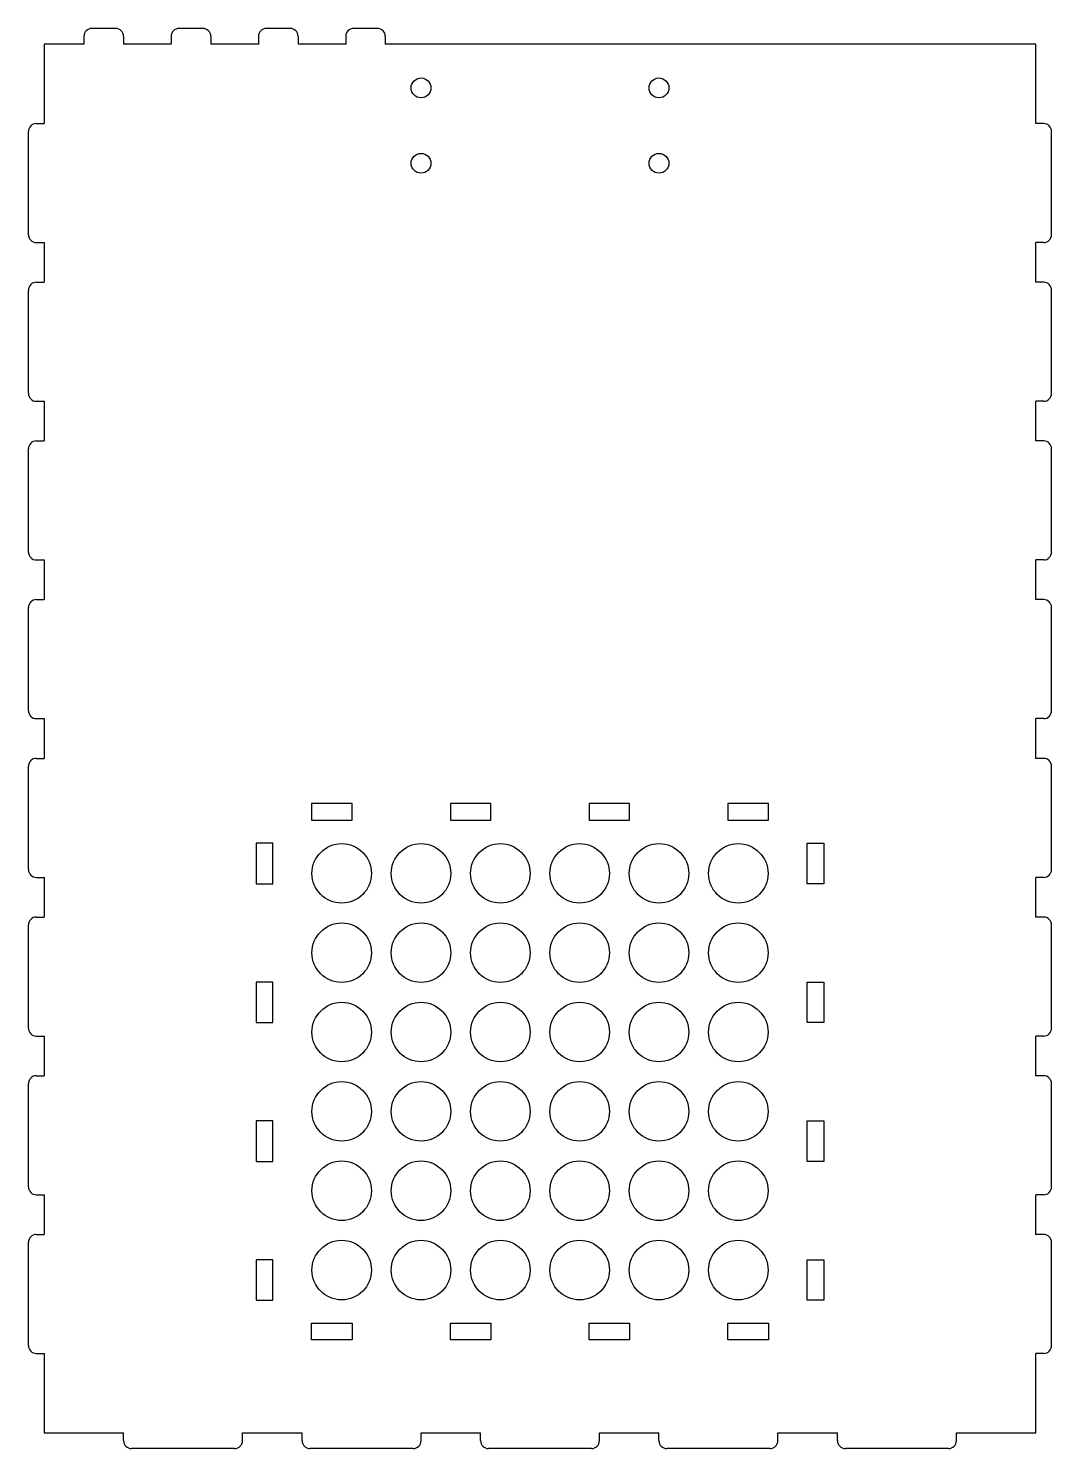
# Model space of a CAD drawing. Header units: millimetres. Extents: x -129 to 129, y -179 to 179.
import ezdxf

# ---------------------------------------------------------------- set-up
doc = ezdxf.new("R2010")
doc.units = ezdxf.units.MM

msp = doc.modelspace()

# ---------------------------------------------------------------- linework, layer by layer
at = {"color": 7, "linetype": 'Continuous', "lineweight": 25}
for p, q in [((-107, 179), (-113, 179)), ((-85, 179), (-91, 179)), ((-63, 179), (-69, 179)), ((-41, 179), (-47, 179)), ((-115, 177), (-115, 175)), ((-105, 177), (-105, 175)), ((-93, 177), (-93, 175)), ((-83, 177), (-83, 175)), ((-71, 177), (-71, 175)), ((-61, 177), (-61, 175)), ((-49, 177), (-49, 175)), ((-39, 177), (-39, 175)), ((-115, 175), (-125, 175)), ((-125, 175), (-125, 155)), ((-93, 175), (-105, 175)), ((-71, 175), (-83, 175)), ((-49, 175), (-61, 175)), ((125, 175), (-39, 175)), ((125, 155), (125, 175)), ((-127, 155), (-125, 155)), ((127, 155), (125, 155)), ((-129, 127), (-129, 153)), ((129, 127), (129, 153)), ((-127, 125), (-125, 125)), ((-125, 125), (-125, 115)), ((125, 115), (125, 125)), ((127, 125), (125, 125)), ((-127, 115), (-125, 115)), ((127, 115), (125, 115)), ((-129, 87), (-129, 113)), ((129, 87), (129, 113)), ((-127, 85), (-125, 85)), ((-125, 85), (-125, 75)), ((125, 75), (125, 85)), ((127, 85), (125, 85)), ((-129, 47), (-129, 73)), ((-127, 75), (-125, 75)), ((127, 75), (125, 75)), ((129, 47), (129, 73)), ((-127, 45), (-125, 45)), ((-125, 45), (-125, 35)), ((125, 35), (125, 45)), ((127, 45), (125, 45)), ((-129, 7), (-129, 33)), ((-127, 35), (-125, 35)), ((127, 35), (125, 35)), ((129, 7), (129, 33)), ((-127, 5), (-125, 5)), ((-125, 5), (-125, -5)), ((125, -5), (125, 5)), ((127, 5), (125, 5)), ((-129, -33), (-129, -7)), ((-127, -5), (-125, -5)), ((127, -5), (125, -5)), ((129, -33), (129, -7)), ((-47.4, -16.4), (-57.6, -16.4)), ((-57.6, -16.4), (-57.6, -20.6)), ((-47.4, -20.6), (-47.4, -16.4)), ((-12.4, -16.4), (-22.6, -16.4)), ((-22.6, -16.4), (-22.6, -20.6)), ((-12.4, -20.6), (-12.4, -16.4)), ((22.6, -16.4), (12.4, -16.4)), ((12.4, -16.4), (12.4, -20.6)), ((22.6, -20.6), (22.6, -16.4)), ((57.6, -16.4), (47.4, -16.4)), ((47.4, -16.4), (47.4, -20.6)), ((57.6, -20.6), (57.6, -16.4)), ((-57.6, -20.6), (-47.4, -20.6)), ((-22.6, -20.6), (-12.4, -20.6)), ((12.4, -20.6), (22.6, -20.6)), ((47.4, -20.6), (57.6, -20.6)), ((-71.6, -26.4), (-71.6, -36.6)), ((-67.4, -26.4), (-71.6, -26.4)), ((-67.4, -36.6), (-67.4, -26.4)), ((67.4, -36.6), (67.4, -26.4)), ((67.4, -26.4), (71.6, -26.4)), ((71.6, -26.4), (71.6, -36.6)), ((-127, -35), (-125, -35)), ((-125, -35), (-125, -45)), ((125, -45), (125, -35)), ((127, -35), (125, -35)), ((-71.6, -36.6), (-67.4, -36.6)), ((71.6, -36.6), (67.4, -36.6)), ((-127, -45), (-125, -45)), ((127, -45), (125, -45)), ((-129, -73), (-129, -47)), ((129, -73), (129, -47)), ((-71.6, -61.4), (-71.6, -71.6)), ((-67.4, -61.4), (-71.6, -61.4)), ((-67.4, -71.6), (-67.4, -61.4)), ((67.4, -71.6), (67.4, -61.4)), ((67.4, -61.4), (71.6, -61.4)), ((71.6, -61.4), (71.6, -71.6)), ((-71.6, -71.6), (-67.4, -71.6)), ((71.6, -71.6), (67.4, -71.6)), ((-127, -75), (-125, -75)), ((-125, -75), (-125, -85)), ((125, -85), (125, -75)), ((127, -75), (125, -75)), ((-127, -85), (-125, -85)), ((127, -85), (125, -85)), ((-129, -113), (-129, -87)), ((129, -113), (129, -87)), ((-71.6, -96.4), (-71.6, -106.6)), ((-67.4, -96.4), (-71.6, -96.4)), ((-67.4, -106.6), (-67.4, -96.4)), ((67.4, -106.6), (67.4, -96.4)), ((67.4, -96.4), (71.6, -96.4)), ((71.6, -96.4), (71.6, -106.6)), ((-71.6, -106.6), (-67.4, -106.6)), ((71.6, -106.6), (67.4, -106.6)), ((-127, -115), (-125, -115)), ((-125, -115), (-125, -125)), ((125, -125), (125, -115)), ((127, -115), (125, -115)), ((-127, -125), (-125, -125)), ((127, -125), (125, -125)), ((-129, -153), (-129, -127)), ((129, -153), (129, -127)), ((-71.6, -131.4), (-71.6, -141.6)), ((-67.4, -131.4), (-71.6, -131.4)), ((-67.4, -141.6), (-67.4, -131.4)), ((67.4, -141.6), (67.4, -131.4)), ((67.4, -131.4), (71.6, -131.4)), ((71.6, -131.4), (71.6, -141.6)), ((-71.6, -141.6), (-67.4, -141.6)), ((71.6, -141.6), (67.4, -141.6)), ((-57.6, -151.6), (-57.6, -147.4)), ((-57.6, -147.4), (-47.4, -147.4)), ((-47.4, -147.4), (-47.4, -151.6)), ((-22.6, -151.6), (-22.6, -147.4)), ((-22.6, -147.4), (-12.4, -147.4)), ((-12.4, -147.4), (-12.4, -151.6)), ((12.4, -151.6), (12.4, -147.4)), ((12.4, -147.4), (22.6, -147.4)), ((22.6, -147.4), (22.6, -151.6)), ((47.4, -151.6), (47.4, -147.4)), ((47.4, -147.4), (57.6, -147.4)), ((57.6, -147.4), (57.6, -151.6)), ((-47.4, -151.6), (-57.6, -151.6)), ((-12.4, -151.6), (-22.6, -151.6)), ((22.6, -151.6), (12.4, -151.6)), ((57.6, -151.6), (47.4, -151.6)), ((-127, -155), (-125, -155)), ((-125, -155), (-125, -175)), ((125, -175), (125, -155)), ((127, -155), (125, -155)), ((-125, -175), (-105, -175)), ((-105, -177), (-105, -175)), ((-75, -177), (-75, -175)), ((-75, -175), (-60, -175)), ((-60, -177), (-60, -175)), ((-30, -177), (-30, -175)), ((-30, -175), (-15, -175)), ((-15, -177), (-15, -175)), ((15, -177), (15, -175)), ((15, -175), (30, -175)), ((30, -177), (30, -175)), ((60, -177), (60, -175)), ((60, -175), (75, -175)), ((75, -177), (75, -175)), ((105, -177), (105, -175)), ((105, -175), (125, -175)), ((-77, -179), (-103, -179)), ((-32, -179), (-58, -179)), ((13, -179), (-13, -179)), ((58, -179), (32, -179)), ((103, -179), (77, -179))]:
    msp.add_line(p, q, dxfattribs=at)
for centre, radius in [((-30, 164), 2.5), ((30, 164), 2.5), ((-30, 145), 2.5), ((30, 145), 2.5), ((-50, -34), 7.5), ((-30, -34), 7.5), ((-10, -34), 7.5), ((10, -34), 7.5), ((30, -34), 7.5), ((50, -34), 7.5), ((-50, -54), 7.5), ((-30, -54), 7.5), ((-10, -54), 7.5), ((10, -54), 7.5), ((30, -54), 7.5), ((50, -54), 7.5), ((-50, -74), 7.5), ((-30, -74), 7.5), ((-10, -74), 7.5), ((10, -74), 7.5), ((30, -74), 7.5), ((50, -74), 7.5), ((-50, -94), 7.5), ((-30, -94), 7.5), ((-10, -94), 7.5), ((10, -94), 7.5), ((30, -94), 7.5), ((50, -94), 7.5), ((-50, -114), 7.5), ((-30, -114), 7.5), ((-10, -114), 7.5), ((10, -114), 7.5), ((30, -114), 7.5), ((50, -114), 7.5), ((-50, -134), 7.5), ((-30, -134), 7.5), ((-10, -134), 7.5), ((10, -134), 7.5), ((30, -134), 7.5), ((50, -134), 7.5)]:
    msp.add_circle(centre, radius, dxfattribs=at)
for centre, start, end in [((-113, 177), 90, 180), ((-107, 177), 0, 90), ((-91, 177), 90, 180), ((-85, 177), 0, 90), ((-69, 177), 90, 180), ((-63, 177), 0, 90), ((-47, 177), 90, 180), ((-41, 177), 0, 90), ((-127, 153), 90, 180), ((127, 153), 0, 90), ((-127, 127), 180, 270), ((127, 127), 270, 0), ((-127, 113), 90, 180), ((127, 113), 0, 90), ((-127, 87), 180, 270), ((127, 87), 270, 0), ((-127, 73), 90, 180), ((127, 73), 0, 90), ((-127, 47), 180, 270), ((127, 47), 270, 0), ((-127, 33), 90, 180), ((127, 33), 0, 90), ((-127, 7), 180, 270), ((127, 7), 270, 0), ((-127, -7), 90, 180), ((127, -7), 0, 90), ((-127, -33), 180, 270), ((127, -33), 270, 0), ((-127, -47), 90, 180), ((127, -47), 0, 90), ((-127, -73), 180, 270), ((127, -73), 270, 0), ((-127, -87), 90, 180), ((127, -87), 0, 90), ((-127, -113), 180, 270), ((127, -113), 270, 0), ((-127, -127), 90, 180), ((127, -127), 0, 90), ((-127, -153), 180, 270), ((127, -153), 270, 0), ((-103, -177), 180, 270), ((-77, -177), 270, 0), ((-58, -177), 180, 270), ((-32, -177), 270, 0), ((-13, -177), 180, 270), ((13, -177), 270, 0), ((32, -177), 180, 270), ((58, -177), 270, 0), ((77, -177), 180, 270), ((103, -177), 270, 0)]:
    msp.add_arc(centre, 2, start, end, dxfattribs=at)

doc.saveas('drawing.dxf')
